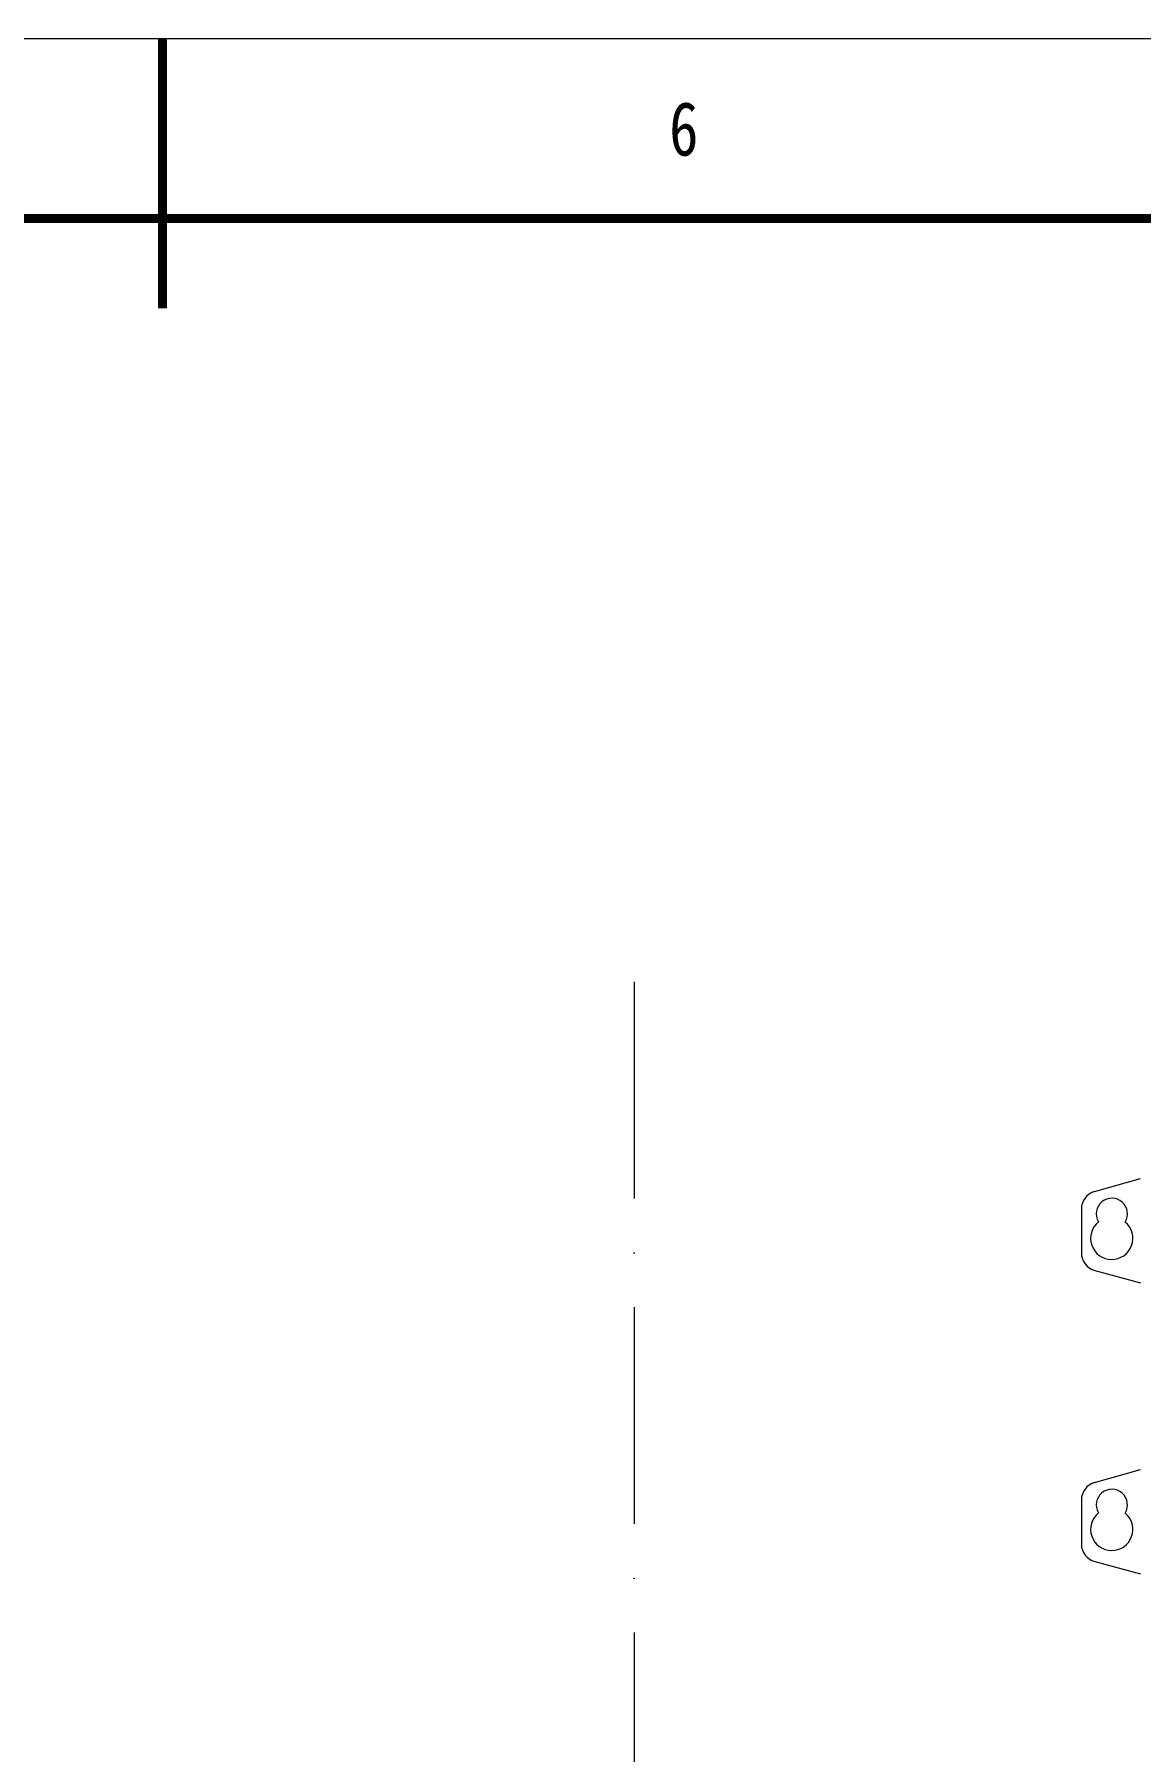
# Model space of a CAD drawing. Header units: millimetres. Extents: x 33157 to 59611, y -29750 to 1750.
# Drawn here: x 54547.6 to 54854, y 1274.4 to 1749.9 of the extents above; entities that cross this region are included whole.
import ezdxf

# ---------------------------------------------------------------- set-up
doc = ezdxf.new("R2010")
doc.units = ezdxf.units.MM
doc.linetypes.add('ACAD_ISO10W100', pattern=[18, 12, -3, 0, -3])
doc.layers.get('0').update_dxf_attribs({"lineweight": 18})
doc.layers.add('细实线', color=7, linetype='Continuous', lineweight=20)
doc.styles.add('HZ', font='arial.ttf')
doc.styles.get("Standard").update_dxf_attribs({"font": ''})
doc.styles.get('Standard').set_extended_font_data('宋体')

# ---------------------------------------------------------------- blocks, each defined once
blk = doc.blocks.new('和利时横图框')
blk.add_line((51574.25, 2358.48), (51574.25, 2308.73))
for points in [[(51574.25, 2358.48, 2.49, 2.49, 0), (51574.25, 2308.73, 2.49, 2.49, 0)], [(51574.25, 2308.73, 2.49, 2.49, 0), (51574.25, 2283.86, 2.49, 2.49, 0)]]:
    blk.add_lwpolyline(points, format="xyseb")
blk.add_lwpolyline([(50096.91, 269.31), (53051.59, 269.31), (53051.59, 2358.48), (50096.91, 2358.48)], close=True)
blk.add_lwpolyline([(50221.27, 319.05, 2.49, 2.49, 0), (53001.84, 319.05, 2.49, 2.49, 0), (53001.84, 2308.73, 2.49, 2.49, 0), (50221.27, 2308.73, 2.49, 2.49, 0)], format="xyseb", close=True)
at = {"width": 0.8}
blk.add_text('6', height=14.92, dxfattribs=at).set_placement((51714.52, 2326.14))
at = {"style": 'HZ'}
for tag, p, height in [('北京和利时自动化驱动技术有限公司', (51649.92, 520.69), 24.79), ('图纸阶段', (52857.22, 518.92), 24.79), ('图纸名称', (52301.11, 424.67), 42.5), ('会签人', (51825.94, 376.93), 24)]:
    blk.add_attdef(tag, p, '', height=height, dxfattribs=at)
at = {"color": 3, "style": 'HZ'}
for tag, p, height in [('工程名称', (52244.96, 517.73), 28.33), ('设计人', (51828.2, 464.14), 24), ('设计时间', (52033.27, 464.54), 24), ('审核人', (51826.82, 419.74), 24), ('设计时间', (52033.27, 421.17), 24), ('图纸编号', (52420.84, 373.66), 24.79), ('批准人', (51828.28, 330.45), 24), ('设计时间', (52033.27, 331.46), 24)]:
    blk.add_attdef(tag, p, '', height=height, dxfattribs=at)
at = {"color": 0, "style": 'HZ'}
blk.add_attdef('页码', (52501.6, 331.93), '', height=20, dxfattribs=at)

msp = doc.modelspace()

# ---------------------------------------------------------------- linework, layer by layer
for p, q in [((54841.21, 1429.46), (54853.95, 1433.04)), ((54853.56, 1432.89), (54853.4, 1432.89)), ((54837.56, 1424.64), (54837.56, 1412.44)), ((54841.25, 1407.62), (54853.95, 1404.15)), ((54841.21, 1348.85), (54853.95, 1352.44)), ((54853.56, 1352.29), (54853.4, 1352.29)), ((54837.56, 1344.04), (54837.56, 1331.84)), ((54841.25, 1327.02), (54853.95, 1323.55))]:
    msp.add_line(p, q)
for centre, radius, start, end in [((54842.56, 1424.64), 5, 105.7247, 180), ((54846.01, 1423.28), 4.32, 328.3, 210.6524), ((54845.95, 1416.5), 5.86, 128.6083, 50.3442), ((54842.56, 1412.44), 5, 180, 254.7449), ((54842.56, 1344.04), 5, 105.7247, 180), ((54846.01, 1342.68), 4.32, 328.3, 210.6524), ((54845.95, 1335.9), 5.86, 128.6083, 50.3442), ((54842.56, 1331.84), 5, 180, 254.7449)]:
    msp.add_arc(centre, radius, start, end)
at = {"layer": '细实线', "linetype": 'ACAD_ISO10W100', "ltscale": 5}
msp.add_line((54713.7, 1487.52), (54713.7, 162.22), dxfattribs=at)

# ---------------------------------------------------------------- block references
at = {"layer": '细实线'}
msp.add_blockref('和利时横图框', (3008.87, -609.84), dxfattribs=at)

doc.saveas('drawing.dxf')
